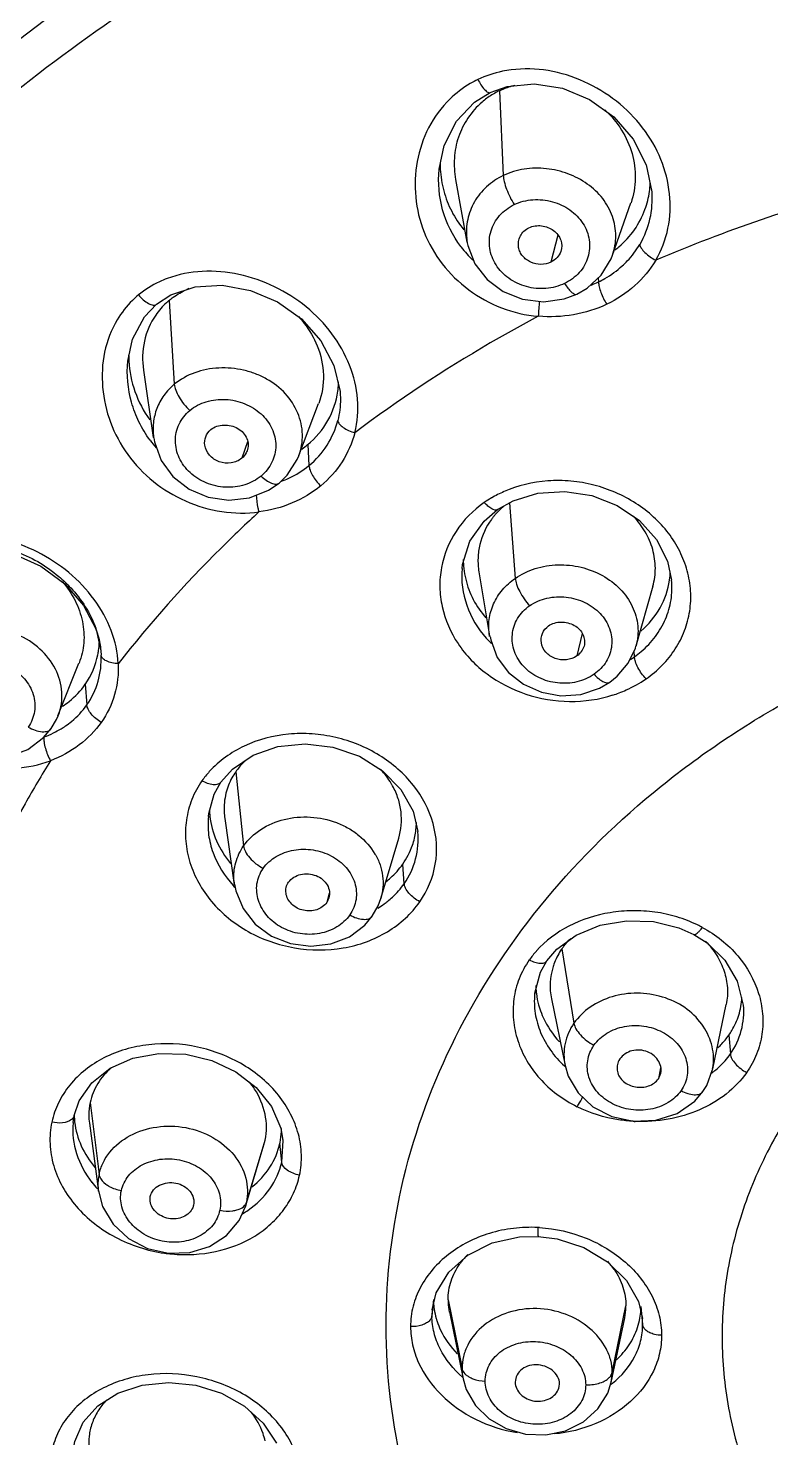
# Model space of a CAD drawing. Extents: x 0 to 1239, y 0 to 509.
# Drawn here: x 88.1 to 102.96, y 230.72 to 258.9 of the extents above; entities that cross this region are included whole.
import ezdxf

# ---------------------------------------------------------------- set-up
doc = ezdxf.new("R2010")
doc.units = 0
doc.header["$LTSCALE"] = 10
doc.header["$MEASUREMENT"] = 0
doc.layers.get('0').update_dxf_attribs({"linetype": 'CONTINUOUS'})

msp = doc.modelspace()

# ---------------------------------------------------------------- linework, layer by layer
at = {"color": 7, "linetype": 'Continuous'}
for p, q in [((97.341, 257.61), (97.681, 257.731)), ((97.341, 257.61), (97.341, 257.61)), ((96.319, 256.075), (96.32, 256.077)), ((96.649, 255.872), (96.876, 254.617)), ((99.788, 254.36), (100.157, 255.408)), ((96.88, 254.618), (96.882, 254.604)), ((96.882, 254.604), (96.893, 254.552)), ((90.664, 253.377), (90.951, 253.564)), ((90.664, 253.377), (90.664, 253.377)), ((99.073, 253.58), (99.073, 253.58)), ((90.088, 252.242), (90.088, 252.242)), ((90.404, 252.06), (90.599, 250.715)), ((93.51, 250.352), (93.907, 251.395)), ((90.607, 250.716), (90.608, 250.71)), ((90.608, 250.71), (90.622, 250.63)), ((93.511, 250.35), (93.511, 250.351)), ((93.116, 249.804), (93.117, 249.804)), ((97.488, 249.273), (97.798, 249.446)), ((97.488, 249.273), (97.488, 249.272)), ((96.778, 248.094), (96.778, 248.094)), ((97.115, 248.03), (97.328, 246.75)), ((100.595, 247.74), (100.257, 246.545)), ((100.971, 247.864), (100.971, 247.865)), ((89.205, 247.355), (89.455, 246.877)), ((89.455, 246.877), (89.552, 246.45)), ((97.33, 246.735), (97.328, 246.75)), ((97.338, 246.737), (97.351, 246.668)), ((89.551, 246.456), (89.552, 246.45)), ((89.552, 246.45), (89.557, 246.363)), ((88.693, 245.147), (89.113, 246.205)), ((99.525, 245.701), (99.732, 245.821)), ((99.732, 245.821), (99.732, 245.821)), ((88.558, 244.895), (88.558, 244.896)), ((91.952, 243.822), (92.184, 244.083)), ((91.952, 243.822), (91.952, 243.822)), ((91.7, 243.139), (91.7, 243.136)), ((92.03, 243.099), (92.221, 241.774)), ((95.152, 241.499), (95.511, 242.703)), ((95.895, 242.834), (95.894, 242.839)), ((94.113, 241.51), (94.069, 241.417)), ((94.981, 241.144), (94.981, 241.144)), ((101.414, 240.781), (101.414, 240.781)), ((98.476, 240.254), (98.676, 240.487)), ((98.476, 240.254), (98.476, 240.254)), ((98.231, 239.607), (98.23, 239.589)), ((98.565, 239.49), (98.838, 238.162)), ((101.794, 238.096), (102.064, 239.381)), ((100.705, 237.894), (100.754, 238.006)), ((101.788, 238.079), (101.792, 238.096)), ((101.598, 237.638), (101.598, 237.638)), ((89.016, 237.159), (89.119, 237.454)), ((92.966, 237.338), (93.15, 236.91)), ((88.994, 237.017), (88.994, 237.011)), ((89.016, 237.159), (89.016, 237.159)), ((89.321, 237.006), (89.502, 235.638)), ((93.15, 236.91), (93.194, 236.661)), ((92.442, 235.343), (92.814, 236.576)), ((92.814, 236.576), (92.838, 236.67)), ((93.196, 236.661), (93.195, 236.672)), ((90.536, 235.448), (90.539, 235.543)), ((91.405, 235.37), (91.399, 235.347)), ((100.066, 233.862), (100.305, 233.442)), ((96.18, 233.275), (96.263, 233.618)), ((100.305, 233.442), (100.385, 233.101)), ((96.181, 233.28), (96.18, 233.275)), ((96.524, 233.232), (96.798, 231.897)), ((99.76, 231.822), (100.032, 233.112)), ((100.386, 233.102), (100.385, 233.106)), ((96.798, 231.898), (96.798, 231.897)), ((98.722, 231.74), (98.728, 231.795)), ((92.801, 231.009), (93.064, 230.611))]:
    msp.add_line(p, q, dxfattribs=at)
at = {"color": 9, "linetype": 'Continuous'}
for p, q in [((97.527, 257.648), (97.602, 255.951)), ((98.697, 254.761), (98.556, 254.221)), ((99.503, 253.906), (99.506, 253.825)), ((90.916, 253.456), (91.021, 251.778)), ((92.484, 250.626), (92.371, 250.299)), ((93.689, 250.572), (93.715, 250.153)), ((97.726, 249.406), (97.841, 247.899)), ((99.178, 246.795), (99.074, 246.347)), ((100.226, 246.33), (100.219, 246.449)), ((89.239, 245.78), (89.271, 245.367)), ((92.25, 244.033), (92.407, 242.548)), ((95.62, 241.794), (95.59, 242.183)), ((94.12, 241.596), (94.069, 241.417)), ((98.775, 240.494), (99.016, 239.005)), ((102.116, 238.767), (102.146, 238.39)), ((100.749, 238.116), (100.705, 237.894)), ((89.337, 237.42), (89.515, 235.983)), ((92.463, 235.423), (92.838, 236.67)), ((93.169, 236.23), (93.135, 236.61)), ((93.169, 236.23), (93.196, 236.661)), ((92.463, 235.423), (92.442, 235.343)), ((96.205, 233.484), (96.175, 233.153)), ((96.499, 233.474), (96.777, 232.1)), ((99.782, 232.024), (100.057, 233.352)), ((100.357, 233.342), (100.391, 232.979)), ((96.18, 233.275), (96.175, 233.153)), ((100.391, 232.979), (100.386, 233.102))]:
    msp.add_line(p, q, dxfattribs=at)
at = {"color": 7, "linetype": 'Continuous'}
for points in [[(96.32, 256.077), (96.421, 256.554), (96.666, 257.038), (97.029, 257.418), (97.341, 257.61)], [(97.681, 257.731), (98.221, 257.787), (98.784, 257.697), (99.328, 257.471), (99.814, 257.127), (100.203, 256.681), (100.46, 256.168), (100.572, 255.628)], [(96.893, 254.552), (97.033, 254.187), (97.278, 253.874), (97.603, 253.633), (97.987, 253.479), (98.404, 253.429), (98.821, 253.486), (99.073, 253.58)], [(99.073, 253.58), (99.281, 253.701), (99.564, 253.963), (99.761, 254.289), (99.788, 254.36)], [(90.951, 253.564), (91.435, 253.728), (91.98, 253.757), (92.542, 253.654), (93.084, 253.426), (93.567, 253.084), (93.952, 252.648), (94.214, 252.157), (94.337, 251.633)], [(90.088, 252.242), (90.183, 252.679), (90.425, 253.127), (90.664, 253.377)], [(90.622, 250.63), (90.756, 250.258), (90.993, 249.934), (91.318, 249.685), (91.7, 249.525), (92.113, 249.464), (92.525, 249.51), (92.907, 249.66), (93.116, 249.804)], [(93.117, 249.804), (93.279, 249.962), (93.479, 250.274), (93.511, 250.35)], [(97.798, 249.446), (98.294, 249.599), (98.832, 249.638), (99.374, 249.555), (99.883, 249.356), (100.326, 249.058), (100.667, 248.678), (100.887, 248.244), (100.97, 247.863)], [(96.778, 248.094), (96.788, 248.175), (96.935, 248.641), (97.218, 249.043), (97.488, 249.272)], [(85.77, 248.114), (86.179, 248.368), (86.681, 248.502), (87.236, 248.509), (87.805, 248.389), (88.35, 248.144), (88.827, 247.789), (89.205, 247.355)], [(97.351, 246.668), (97.48, 246.319), (97.705, 246.016), (98.009, 245.78), (98.366, 245.622), (98.756, 245.553), (99.151, 245.58), (99.525, 245.701)], [(99.732, 245.821), (99.884, 245.943), (100.102, 246.202), (100.245, 246.505), (100.257, 246.545)], [(85.788, 245.598), (85.809, 245.475), (85.946, 245.105), (86.183, 244.78), (86.505, 244.525), (86.888, 244.363), (87.299, 244.299), (87.709, 244.339), (88.087, 244.48), (88.405, 244.714), (88.558, 244.895)], [(88.558, 244.896), (88.662, 245.074), (88.696, 245.151)], [(92.184, 244.083), (92.598, 244.363), (93.094, 244.538), (93.639, 244.593), (94.195, 244.527), (94.723, 244.345), (95.187, 244.054), (95.553, 243.676), (95.797, 243.245), (95.893, 242.839)], [(91.702, 243.139), (91.709, 243.197), (91.819, 243.585), (91.952, 243.822)], [(92.228, 241.785), (92.253, 241.655), (92.399, 241.297), (92.641, 240.985), (92.964, 240.745), (93.345, 240.596), (93.75, 240.543), (94.153, 240.59), (94.523, 240.735), (94.833, 240.967), (94.981, 241.144)], [(94.981, 241.144), (95.098, 241.351), (95.154, 241.501)], [(98.676, 240.487), (99.064, 240.768), (99.539, 240.963), (100.066, 241.055), (100.605, 241.039), (101.115, 240.914), (101.414, 240.781)], [(101.414, 240.781), (101.681, 240.61), (102.036, 240.265), (102.285, 239.848), (102.405, 239.367)], [(98.235, 239.607), (98.346, 240.025), (98.476, 240.254)], [(89.119, 237.454), (89.372, 237.814), (89.737, 238.106), (90.194, 238.305), (90.71, 238.399), (91.248, 238.385), (91.772, 238.258), (92.252, 238.03), (92.66, 237.719), (92.966, 237.338)], [(98.838, 238.162), (98.902, 237.949), (99.102, 237.613), (99.395, 237.335), (99.772, 237.138), (100.205, 237.046), (100.655, 237.067), (101.079, 237.203), (101.433, 237.446), (101.598, 237.638)], [(101.598, 237.638), (101.672, 237.758), (101.788, 238.079)], [(88.995, 237.017), (89.009, 237.123), (89.016, 237.159)], [(89.502, 235.651), (89.586, 235.341), (89.796, 234.991), (90.105, 234.703), (90.485, 234.501), (90.907, 234.407), (91.33, 234.423), (91.725, 234.543), (92.063, 234.761), (92.316, 235.06), (92.442, 235.343)], [(96.263, 233.618), (96.511, 234.026), (96.896, 234.368), (97.383, 234.612), (97.928, 234.734), (98.301, 234.744)], [(98.301, 234.744), (98.681, 234.695), (99.215, 234.52), (99.69, 234.234), (100.066, 233.862)], [(88.995, 230.449), (89.028, 230.642), (89.195, 231.028), (89.488, 231.356), (89.894, 231.61), (90.379, 231.772), (90.908, 231.825), (91.448, 231.767), (91.964, 231.606), (92.426, 231.349), (92.801, 231.009)], [(96.798, 231.898), (96.863, 231.681), (97.047, 231.362), (97.318, 231.095), (97.658, 230.902), (98.044, 230.79), (98.451, 230.773), (98.848, 230.858), (99.206, 231.036), (99.495, 231.293), (99.694, 231.611), (99.762, 231.83)]]:
    msp.add_lwpolyline(points, dxfattribs=at)
for centre, radius, start, end in [((98.202, 256.237), 1.564, 117.53, 122.0572), ((98.19, 256.259), 1.539, 115.5104, 117.5232), ((98.221, 256.207), 1.6, 122.0711, 130.6766), ((98.491, 256.192), 2.151, 179.5426, 180.1411), ((98.482, 256.192), 2.142, 180.1396, 182.9395), ((98.429, 256.188), 2.089, 182.906, 195.1035), ((98.703, 255.884), 1.841, 352.2396, 357.1503), ((98.672, 255.886), 1.872, 357.1393, 357.9808), ((98.676, 255.974), 1.906, 307.4329, 310.56), ((91.902, 252.232), 1.574, 111.9909, 113.6108), ((91.823, 252.363), 1.42, 132.6073, 138.9294), ((91.8, 252.387), 1.387, 129.5757, 132.5926), ((91.852, 252.337), 1.459, 138.9319, 145.6308), ((92.177, 252.355), 2.07, 179.9112, 180.3775), ((92.198, 252.355), 2.09, 180.3811, 182.9852), ((92.625, 251.877), 1.684, 351.9213, 356.9488), ((92.623, 251.877), 1.686, 356.9491, 358.3563), ((92.593, 251.899), 1.721, 304.7337, 309.5398), ((98.529, 248.227), 1.441, 141.3691, 143.9212), ((98.53, 248.227), 1.442, 139.0352, 141.3697), ((98.446, 248.276), 1.644, 179.9574, 186.2301), ((98.515, 248.284), 1.713, 186.2427, 193.6182), ((99.406, 248.078), 1.538, 352.0269, 358.4305), ((87.583, 246.234), 1.983, 18.7783, 19.7296), ((87.612, 246.244), 1.953, 17.6556, 18.7788), ((87.894, 246.688), 1.628, 351.8606, 357.3349), ((87.877, 246.689), 1.646, 357.3273, 357.7064), ((87.872, 246.689), 1.651, 357.7068, 358.8477), ((87.956, 246.675), 1.565, 325.0873, 348.8665), ((87.918, 246.684), 1.604, 348.805, 351.8521), ((93.866, 242.89), 1.75, 36.9483, 42.8904), ((93.288, 243.298), 1.272, 151.1079, 166.1125), ((93.351, 243.263), 1.344, 145.0511, 151.1167), ((93.28, 243.311), 1.557, 181.1871, 181.8883), ((93.299, 243.311), 1.576, 181.8955, 185.9914), ((94.344, 243.06), 1.523, 351.7716, 356.9509), ((94.34, 243.06), 1.527, 356.9507, 358.3506), ((94.346, 243.06), 1.522, 341.0306, 351.7564), ((94.32, 243.071), 1.549, 325.0482, 340.9687), ((99.858, 239.737), 1.321, 146.9802, 160.1984), ((99.861, 239.735), 1.326, 145.061, 146.9851), ((99.822, 239.749), 1.283, 162.2976, 191.6168), ((99.841, 239.744), 1.303, 160.2241, 162.3383), ((99.762, 239.781), 1.508, 180.8636, 182.7186), ((99.784, 239.782), 1.53, 182.7234, 186.2953), ((99.802, 239.784), 1.548, 186.2901, 186.9416), ((100.921, 239.604), 1.46, 342.5275, 356.5794), ((91.303, 236.819), 1.583, 33.2969, 39.4634), ((90.524, 237.167), 1.213, 167.9632, 179.8208), ((90.497, 237.198), 1.48, 181.482, 186.4967), ((90.542, 237.168), 1.231, 179.8821, 187.5435), ((91.734, 236.906), 1.432, 350.669, 359.7021), ((91.777, 236.9), 1.389, 347.9555, 350.1975), ((91.768, 236.901), 1.398, 350.1956, 350.6299), ((97.874, 233.384), 1.4, 137.1497, 144.397), ((97.922, 233.34), 1.465, 134.8391, 137.1852), ((98.469, 233.149), 1.643, 41.2842, 41.9132), ((98.515, 233.189), 1.582, 34.4785, 41.3071), ((97.568, 233.487), 1.363, 182.7354, 188.3896), ((97.658, 233.474), 1.159, 180.0061, 182.4674), ((97.718, 233.478), 1.22, 182.5295, 191.6453), ((98.936, 233.352), 1.121, 359.198, 359.9997), ((98.891, 233.354), 1.166, 348.0199, 359.1191), ((98.996, 233.349), 1.362, 341.6275, 349.8881), ((99.025, 233.343), 1.333, 349.8984, 356.823)]:
    msp.add_arc(centre, radius, start, end, dxfattribs=at)
at = {"color": 9, "linetype": 'Continuous'}
for centre, radius, start, end in [((113.04, 225.038), 31.738, 104.8113, 112.9737), ((98.572, 255.901), 2.277, 217.0127, 217.3857), ((98.596, 255.921), 2.308, 217.4051, 225.9541), ((98.07, 254.816), 1.207, 185.7224, 189.4441), ((98.659, 255.605), 1.971, 290.8155, 295.4499), ((104.13, 252.843), 5.834, 174.1284, 177.0959), ((92.393, 252.035), 2.311, 216.4813, 221.3113), ((98.493, 247.574), 2.237, 120.292, 124.6195), ((98.578, 247.424), 2.409, 113.5358, 120.2483), ((98.706, 248.001), 1.941, 221.9214, 222.5293), ((98.715, 248.01), 1.954, 222.5291, 222.9925), ((98.749, 248.042), 2, 223.0032, 226.1508), ((99.194, 247.818), 1.811, 301.8051, 304.7237), ((99.189, 247.825), 1.82, 304.7359, 310.1936), ((99.005, 248.052), 2.609, 287.678, 290.5358), ((87.747, 246.555), 1.945, 296.063, 301.2129), ((87.664, 245.56), 1.11, 338.361, 339.1406), ((87.78, 246.5), 1.881, 301.2192, 304.4077), ((87.725, 246.6), 1.995, 290.1744, 296.0641), ((93.127, 242.759), 1.899, 137.7638, 144.8849), ((93.296, 241.929), 1.086, 183.7608, 187.6831), ((93.845, 243.255), 2.226, 222.2865, 223.4639), ((94.081, 242.958), 1.937, 301.3836, 306.0085), ((94.121, 242.903), 1.87, 306.0195, 308.7721), ((100.208, 238.301), 2.96, 62.2781, 64.325), ((99.699, 239.17), 1.921, 138.2926, 145.0722), ((100.175, 239.636), 2.005, 227.7293, 228.3523), ((100.774, 238.286), 1.035, 349.4033, 353.0805), ((100.678, 239.469), 1.825, 306.7338, 308.4419), ((100.696, 239.447), 1.796, 308.4451, 308.9713), ((100.702, 239.44), 1.787, 308.9716, 309.3462), ((100.369, 240.072), 3.032, 266.8653, 267.6006), ((90.511, 235.77), 1.018, 167.9445, 181.217), ((90.964, 237.064), 2.018, 217.9077, 222.7231), ((90.515, 235.772), 1.022, 181.2854, 186.8174), ((91.48, 236.757), 1.804, 300.1181, 304.3799), ((98.164, 232.137), 2.788, 86.6374, 87.2691), ((91.244, 237.372), 2.993, 261.927, 264.6976), ((98.816, 232.024), 0.966, 348.3772, 359.994), ((98.562, 233.323), 1.95, 307.5193, 308.4807), ((98.571, 233.312), 1.935, 308.4813, 308.923)]:
    msp.add_arc(centre, radius, start, end, dxfattribs=at)
for points, start_tangent, end_tangent in [([(73.084, 234.422), (72.925, 237.897), (73.202, 241.367), (73.913, 244.794), (75.05, 248.142), (78.548, 254.458), (83.546, 260.042), (86.542, 262.484), (89.828, 264.655), (97.127, 268.1), (105.128, 270.227), (113.487, 270.953)], (-0.108187, 0.994131), (0.999999, 0.001328)), ([(113.487, 268.538), (106.287, 267.983), (99.335, 266.337), (92.872, 263.657), (89.894, 261.957), (87.119, 260.035), (82.277, 255.597), (78.511, 250.495), (75.952, 244.906), (74.688, 239.022), (74.763, 233.047), (76.174, 227.186), (78.872, 221.641), (82.765, 216.605), (87.717, 212.251), (93.559, 208.728), (100.088, 206.159), (107.079, 204.632)], (-1, 0), (0.990632, -0.136562)), ([(113.487, 268.129), (106.359, 267.58), (99.476, 265.951), (93.076, 263.298), (90.128, 261.615), (87.381, 259.713), (82.585, 255.32), (78.855, 250.27), (76.319, 244.737), (75.066, 238.912), (75.137, 232.996), (76.53, 227.193), (79.198, 221.703), (83.048, 216.715), (87.948, 212.401), (93.729, 208.91), (100.191, 206.363), (107.111, 204.847)], (-1, 0), (0.990541, -0.137215)), ([(72.999, 234.31), (72.858, 239.364), (73.641, 244.385), (75.322, 249.247), (77.868, 253.836), (81.228, 258.079), (85.295, 261.832), (90.029, 265.059), (95.266, 267.65)], (-0.118024, 0.993011), (0.924076, 0.38221)), ([(113.487, 267.018), (106.381, 266.455), (99.533, 264.786), (93.194, 262.073), (87.594, 258.413), (82.938, 253.941), (79.395, 248.819), (78.083, 246.072), (77.094, 243.235), (76.438, 240.332), (76.119, 237.39)], (-1, 0), (-0.050045, -0.998747)), ([(76.628, 237.817), (77.036, 240.658), (77.764, 243.455), (78.805, 246.184), (80.151, 248.82), (83.706, 253.722), (88.305, 257.992), (93.785, 261.478), (99.956, 264.059), (106.601, 265.645), (113.487, 266.18)], (0.086035, 0.996292), (1, 0)), ([(97.094, 257.869), (96.942, 257.79), (96.536, 257.48)], (-0.905141, -0.425111), (-0.712302, -0.701873)), ([(97.758, 258.063), (97.586, 258.035), (97.094, 257.869)], (-0.99239, -0.123131), (-0.900041, -0.435805)), ([(97.094, 257.869), (97.156, 257.764), (97.227, 257.673), (97.261, 257.639), (97.293, 257.617), (97.341, 257.61)], (0.46841, -0.883511), (0.902703, 0.430264)), ([(100.652, 254.259), (100.898, 254.897), (100.929, 255.587), (100.755, 256.274), (100.391, 256.907), (99.866, 257.437), (99.221, 257.828), (98.502, 258.049), (97.76, 258.064)], (0.510989, 0.859587), (-0.99142, -0.130717)), ([(96.534, 257.479), (96.109, 256.908), (95.881, 256.234), (95.85, 255.521), (96.018, 254.82), (96.381, 254.186), (96.912, 253.669), (97.569, 253.307), (98.303, 253.138)], (-0.718581, -0.695443), (0.996619, -0.082163)), ([(96.754, 254.531), (96.389, 255.267), (96.319, 256.075)], (-0.601992, 0.798502), (0.093043, 0.995662)), ([(97.602, 255.951), (97.267, 255.726), (97.025, 255.423), (96.89, 255.07), (96.87, 254.695)], (-0.902618, -0.430442), (0.099714, -0.995016)), ([(99.789, 254.361), (99.853, 254.746), (99.785, 255.134), (99.591, 255.491), (99.284, 255.782), (98.897, 255.986), (98.464, 256.089), (98.018, 256.079), (97.602, 255.951)], (0.330194, 0.943913), (-0.902349, -0.431005)), ([(97.602, 255.951), (97.62, 255.831), (97.669, 255.677), (97.821, 255.371)], (0.043799, -0.99904), (0.538137, -0.842857)), ([(100.572, 255.627), (100.531, 255.08), (100.332, 254.575)], (0.066232, -0.997804), (-0.508229, -0.861222)), ([(98.828, 253.794), (98.456, 253.695), (98.064, 253.731), (97.713, 253.897), (97.457, 254.166), (97.332, 254.498), (97.357, 254.843), (97.528, 255.15), (97.821, 255.371)], (-0.902531, -0.430625), (0.902541, 0.430603)), ([(97.821, 255.371), (98.195, 255.468), (98.586, 255.429), (98.937, 255.264), (99.195, 254.996), (99.322, 254.664), (99.297, 254.32), (99.124, 254.014), (98.828, 253.794)], (0.902541, 0.430603), (-0.902531, -0.430625)), ([(99.983, 254.146), (100.083, 254.244), (100.332, 254.575)], (0.73797, 0.674834), (0.506947, 0.861977)), ([(100.332, 254.575), (100.364, 254.5), (100.436, 254.413), (100.652, 254.259)], (0.179788, -0.983705), (0.889285, -0.457353)), ([(100.652, 254.259), (100.234, 253.751), (99.672, 253.377)], (-0.514936, -0.857229), (-0.901925, -0.431892)), ([(94.633, 250.811), (94.687, 251.482), (94.527, 252.158), (94.174, 252.788), (93.66, 253.325), (93.023, 253.729), (92.314, 253.972), (91.58, 254.036), (90.879, 253.893)], (0.2504, 0.968142), (-0.936445, -0.350814)), ([(99.506, 253.825), (99.635, 253.893), (99.983, 254.146)], (0.90225, 0.431214), (0.73797, 0.674834)), ([(90.877, 253.892), (90.723, 253.828), (90.304, 253.564)], (-0.939236, -0.343271), (-0.766963, -0.641692)), ([(98.828, 253.794), (98.896, 253.699), (98.965, 253.623), (98.998, 253.598), (99.027, 253.582), (99.073, 253.58)], (0.538168, -0.842838), (0.902579, 0.430525)), ([(99.506, 253.825), (99.521, 253.73), (99.557, 253.615), (99.672, 253.377)], (0.043596, -0.999049), (0.524722, -0.851274)), ([(90.304, 253.564), (90.181, 253.454), (89.88, 253.067)], (-0.774928, -0.63205), (-0.506136, -0.862453)), ([(90.304, 253.564), (90.397, 253.47), (90.503, 253.395), (90.554, 253.372), (90.6, 253.361), (90.664, 253.377)], (0.656823, -0.754045), (0.769979, 0.638069)), ([(99.672, 253.377), (99.01, 253.169), (98.303, 253.138)], (-0.904215, -0.427078), (-0.99684, 0.079432)), ([(89.878, 253.066), (89.626, 252.421), (89.587, 251.719), (89.744, 251.019), (90.089, 250.374), (90.603, 249.835), (91.246, 249.446), (91.97, 249.234), (92.715, 249.227)], (-0.514134, -0.85771), (0.9909, 0.134603)), ([(98.303, 253.138), (97.343, 252.604), (94.633, 250.811)], (-0.882882, -0.469595), (-0.800005, -0.599993)), ([(90.535, 250.661), (90.314, 251.026), (90.165, 251.42), (90.088, 252.242)], (-0.594597, 0.804024), (0.094237, 0.99555)), ([(93.511, 250.351), (93.584, 250.776), (93.49, 251.204), (93.244, 251.588), (92.868, 251.884), (92.644, 251.988), (92.406, 252.06), (91.91, 252.104), (91.43, 252.009), (91.021, 251.778)], (0.353602, 0.935396), (-0.770599, -0.63732)), ([(91.021, 251.778), (90.812, 251.556), (90.671, 251.294), (90.603, 251.01), (90.607, 250.716)], (-0.770961, -0.636882), (0.137033, -0.990566)), ([(91.021, 251.778), (91.048, 251.664), (91.116, 251.522), (91.332, 251.256)], (0.0626, -0.998039), (0.735277, -0.677767)), ([(91.332, 251.256), (91.661, 251.43), (92.046, 251.475), (92.43, 251.39), (92.756, 251.185), (92.974, 250.892), (93.051, 250.552), (92.974, 250.22), (92.756, 249.944)], (0.770857, 0.637008), (-0.770841, -0.637028)), ([(94.337, 251.633), (94.344, 251.486), (94.291, 251.055)], (0.083379, -0.996518), (-0.249591, -0.968351)), ([(92.756, 249.944), (92.429, 249.769), (92.044, 249.721), (91.66, 249.806), (91.336, 250.012), (91.12, 250.307), (91.043, 250.646), (91.116, 250.98), (91.332, 251.256)], (-0.770841, -0.637028), (0.770858, 0.637008)), ([(93.715, 250.153), (94.077, 250.561), (94.291, 251.055)], (0.770462, 0.637486), (0.248758, 0.968566)), ([(94.633, 250.811), (94.379, 250.23), (93.95, 249.748)], (-0.254575, -0.967053), (-0.769701, -0.638405)), ([(94.291, 251.055), (94.322, 250.988), (94.398, 250.916), (94.509, 250.854), (94.633, 250.811)], (0.148427, -0.988923), (0.967773, -0.251826)), ([(93.162, 249.839), (93.312, 249.901), (93.715, 250.153)], (0.937657, 0.347563), (0.771194, 0.6366)), ([(93.715, 250.153), (93.736, 250.062), (93.786, 249.956), (93.95, 249.748)], (0.0623, -0.998057), (0.720858, -0.693083)), ([(93.95, 249.748), (93.379, 249.406), (92.715, 249.227)], (-0.77346, -0.633845), (-0.9905, -0.137514)), ([(92.756, 249.944), (92.859, 249.861), (92.964, 249.803), (93.012, 249.788), (93.054, 249.783), (93.116, 249.804)], (0.735302, -0.67774), (0.770466, 0.637481)), ([(100.458, 245.888), (101.044, 246.489), (101.229, 246.853), (101.332, 247.243), (101.35, 247.647), (101.282, 248.05), (101.133, 248.439), (100.907, 248.802), (100.611, 249.125), (100.255, 249.398), (99.851, 249.613), (99.414, 249.763), (98.957, 249.842), (98.494, 249.846), (97.617, 249.633)], (0.821527, 0.57017), (-0.916679, -0.399625)), ([(92.715, 249.227), (92.699, 249.304), (92.668, 249.569)], (-0.235711, 0.971823), (-0.037867, 0.999283)), ([(97.222, 249.414), (96.657, 248.837), (96.365, 248.113), (96.334, 247.724), (96.381, 247.333), (96.697, 246.594), (97.279, 245.987), (98.054, 245.585), (98.93, 245.438), (99.797, 245.567)], (-0.822602, -0.568617), (0.952748, 0.30376)), ([(97.488, 249.272), (97.372, 249.288), (97.296, 249.343), (97.223, 249.415)], (-0.822429, -0.568867), (-0.668551, 0.743666)), ([(92.715, 249.227), (91.955, 248.505), (89.899, 246.193)], (-0.739488, -0.673169), (-0.614585, -0.78885)), ([(89.899, 246.194), (89.758, 246.855), (89.416, 247.476), (88.909, 248.013), (88.279, 248.426), (87.575, 248.684), (86.849, 248.771), (86.151, 248.678), (85.539, 248.393)], (-0.041961, 0.999119), (-0.821846, -0.56971)), ([(113.487, 217.897), (109.931, 218.187), (106.512, 219.044), (103.36, 220.436), (101.924, 221.316), (100.598, 222.309), (98.331, 224.592), (96.647, 227.196), (95.609, 230.022), (95.259, 232.96), (95.609, 235.899), (96.647, 238.725), (98.331, 241.329), (100.598, 243.611), (101.924, 244.604), (103.36, 245.485), (106.512, 246.877), (109.931, 247.734), (113.487, 248.023)], (-1, 0), (1, 0)), ([(96.778, 248.094), (96.873, 247.361), (97.262, 246.704)], (-0.091462, -0.995809), (0.668105, -0.744067)), ([(97.841, 247.899), (98.241, 248.093), (98.695, 248.169), (99.158, 248.121), (99.587, 247.954), (99.941, 247.685), (100.183, 247.338), (100.293, 246.946), (100.258, 246.548)], (0.821749, 0.56985), (-0.27228, -0.962218)), ([(97.328, 246.75), (97.321, 247.074), (97.409, 247.386), (97.585, 247.668), (97.841, 247.899)], (-0.163767, 0.986499), (0.821829, 0.569734)), ([(97.841, 247.899), (97.867, 247.781), (97.932, 247.633), (98.131, 247.353)], (0.076097, -0.9971), (0.683966, -0.729514)), ([(100.363, 246.435), (100.646, 246.736), (100.848, 247.086), (100.959, 247.467), (100.97, 247.864)], (0.763832, 0.645416), (-0.095458, 0.995434)), ([(98.131, 247.353), (98.475, 247.502), (98.862, 247.522), (99.236, 247.415), (99.54, 247.195), (99.727, 246.893), (99.77, 246.557), (99.662, 246.236), (99.418, 245.981)], (0.821772, 0.569817), (-0.821784, -0.569799)), ([(84.83, 247.379), (84.77, 246.7), (84.921, 246.01), (85.257, 245.364), (85.755, 244.811), (86.384, 244.397), (87.097, 244.155), (87.837, 244.103), (88.543, 244.253)], (-0.253262, -0.967398), (0.9355, 0.353325)), ([(99.418, 245.981), (99.075, 245.83), (98.688, 245.807), (98.315, 245.914), (98.012, 246.136), (97.827, 246.438), (97.784, 246.774), (97.889, 247.096), (98.131, 247.353)], (-0.821784, -0.569799), (0.821772, 0.569817)), ([(88.701, 245.165), (88.771, 245.625), (88.642, 246.085), (88.333, 246.485), (87.884, 246.771), (87.354, 246.901), (86.814, 246.867), (86.331, 246.675), (85.972, 246.341)], (0.356073, 0.934458), (-0.572457, -0.819934)), ([(89.271, 245.367), (89.496, 245.84), (89.557, 246.363)], (0.572306, 0.82004), (-0.040174, 0.999193)), ([(89.899, 246.194), (89.773, 246.209), (89.661, 246.247), (89.586, 246.302), (89.557, 246.363)], (-0.999225, 0.039358), (-0.102699, 0.994712)), ([(100.458, 245.888), (100.297, 246.115), (100.245, 246.235), (100.226, 246.33)], (-0.683634, 0.729825), (-0.056397, 0.998408)), ([(86.353, 245.894), (86.614, 246.132), (86.968, 246.257), (87.359, 246.256), (87.729, 246.128), (88.023, 245.89), (88.197, 245.578), (88.223, 245.239), (88.097, 244.926)], (0.572727, 0.819746), (-0.572704, -0.819762)), ([(89.899, 246.193), (89.826, 245.577), (89.559, 245.019)], (0.038016, -0.999277), (-0.570888, -0.821028)), ([(99.418, 245.981), (99.507, 245.897), (99.552, 245.863), (99.597, 245.836), (99.732, 245.821)], (0.683959, -0.72952), (0.821669, 0.569965)), ([(99.92, 245.609), (100.062, 245.668), (100.458, 245.888)], (0.936416, 0.350891), (0.826753, 0.562565)), ([(88.843, 244.948), (88.965, 245.04), (89.271, 245.367)], (0.824949, 0.565208), (0.573072, 0.819505)), ([(89.559, 245.02), (89.358, 245.188), (89.297, 245.281), (89.271, 245.367)], (-0.862239, 0.506501), (-0.077386, 0.997001)), ([(88.097, 244.926), (88.237, 244.864), (88.376, 244.833), (88.438, 244.834), (88.489, 244.845), (88.558, 244.895)], (0.874377, -0.485247), (0.573672, 0.819085)), ([(89.559, 245.019), (89.118, 244.568), (88.543, 244.253)], (-0.576114, -0.817369), (-0.933788, -0.357825)), ([(88.413, 244.727), (88.415, 244.628), (88.441, 244.502), (88.543, 244.253)], (-0.096222, -0.99536), (0.492665, -0.870219)), ([(95.933, 241.432), (96.243, 242.185), (96.198, 242.999), (95.805, 243.759), (95.495, 244.085), (95.124, 244.36), (94.249, 244.717), (93.777, 244.788), (93.304, 244.784), (92.421, 244.546), (91.721, 244.036)], (0.572583, 0.819847), (-0.671616, -0.740899)), ([(88.543, 244.253), (88.035, 243.393), (86.772, 240.721)], (-0.528644, -0.848844), (-0.361658, -0.932311)), ([(91.574, 243.852), (91.372, 243.476), (91.263, 243.067), (91.25, 242.643), (91.333, 242.219), (91.508, 241.812), (91.768, 241.437), (92.5, 240.837), (93.425, 240.513), (94.402, 240.51), (94.863, 240.634), (95.283, 240.835), (95.644, 241.104), (95.933, 241.432)], (-0.572889, -0.819633), (0.582759, 0.812645)), ([(91.952, 243.822), (91.894, 243.781), (91.799, 243.773), (91.685, 243.8), (91.574, 243.852)], (-0.571352, -0.820705), (-0.868134, 0.49633)), ([(91.702, 243.136), (91.708, 242.773), (91.795, 242.414), (92.199, 241.757)], (-0.094978, -0.995479), (0.672828, -0.739799)), ([(92.407, 242.548), (92.752, 242.878), (93.218, 243.078), (93.744, 243.126), (94.264, 243.015), (94.502, 242.904), (94.713, 242.759), (95.035, 242.388), (95.136, 242.174), (95.189, 241.95), (95.153, 241.501)], (0.572701, 0.819764), (-0.282619, -0.959232)), ([(95.62, 241.794), (95.849, 242.291), (95.894, 242.834)], (0.57275, 0.81973), (-0.088335, 0.996091)), ([(92.212, 241.858), (92.249, 242.217), (92.407, 242.548)], (-0.065384, 0.99786), (0.572793, 0.8197)), ([(92.407, 242.548), (92.442, 242.438), (92.529, 242.312), (92.798, 242.101)], (0.104996, -0.994473), (0.880716, -0.473645)), ([(92.798, 242.101), (93.058, 242.337), (93.409, 242.465), (93.797, 242.469), (94.165, 242.347), (94.458, 242.116), (94.631, 241.811), (94.656, 241.478), (94.531, 241.169)], (0.572727, 0.819746), (-0.572748, -0.819732)), ([(94.531, 241.169), (94.274, 240.93), (93.924, 240.8), (93.536, 240.796), (93.168, 240.92), (92.877, 241.153), (92.705, 241.458), (92.675, 241.791), (92.798, 242.101)], (-0.572748, -0.819731), (0.572727, 0.819746)), ([(95.292, 241.446), (95.384, 241.525), (95.62, 241.794)], (0.779572, 0.626313), (0.572751, 0.81973)), ([(95.934, 241.432), (95.716, 241.604), (95.647, 241.706), (95.62, 241.794)], (-0.880443, 0.474152), (-0.077375, 0.997002)), ([(101.49, 240.969), (101.077, 241.13), (100.638, 241.226), (100.189, 241.253), (99.744, 241.215), (98.917, 240.947), (98.264, 240.449)], (-0.901268, 0.433262), (-0.664762, -0.747055)), ([(94.531, 241.169), (94.668, 241.109), (94.803, 241.082), (94.913, 241.094), (94.981, 241.144)], (0.880714, -0.473648), (0.5732, 0.819415)), ([(101.414, 240.781), (101.443, 240.781), (101.483, 240.806), (101.531, 240.854), (101.585, 240.921)], (0.881669, -0.471869), (0.586502, 0.809948)), ([(101.585, 240.921), (102.296, 240.349), (102.711, 239.601), (102.79, 239.194), (102.778, 238.785), (102.672, 238.389), (102.474, 238.021)], (0.880316, -0.474387), (-0.572065, -0.820208)), ([(98.123, 240.271), (97.921, 239.895), (97.815, 239.489), (97.806, 239.071), (97.893, 238.657), (98.333, 237.9), (98.674, 237.587), (99.079, 237.336)], (-0.573758, -0.819025), (0.89206, -0.451916)), ([(98.123, 240.271), (98.236, 240.224), (98.339, 240.204), (98.422, 240.215), (98.476, 240.254)], (0.885856, -0.463961), (0.571596, 0.820536)), ([(98.23, 239.589), (98.242, 239.202), (98.35, 238.822), (98.547, 238.467), (98.826, 238.152)], (-0.092925, -0.995673), (0.739974, -0.672635)), ([(101.802, 238.162), (101.767, 238.59), (101.572, 238.989), (101.234, 239.317), (100.786, 239.529), (100.282, 239.605), (99.781, 239.535), (99.342, 239.326), (99.016, 239.005)], (0.120493, 0.992714), (-0.57263, -0.819814)), ([(102.146, 238.39), (102.364, 238.859), (102.41, 239.367)], (0.572752, 0.819729), (-0.078786, 0.996892)), ([(99.016, 239.005), (98.839, 238.598), (98.838, 238.162)], (-0.573014, -0.819546), (0.201242, -0.979542)), ([(99.016, 239.005), (99.056, 238.895), (99.147, 238.771), (99.417, 238.564)], (0.159806, -0.987148), (0.886988, -0.461792)), ([(99.417, 238.564), (99.675, 238.805), (100.026, 238.939), (100.417, 238.947), (100.786, 238.828), (101.08, 238.6), (101.253, 238.298), (101.282, 237.967), (101.159, 237.657)], (0.572707, 0.81976), (-0.572728, -0.819746)), ([(93.526, 235.965), (93.563, 236.375), (93.503, 236.789), (93.348, 237.19), (93.106, 237.564), (92.396, 238.173), (91.957, 238.387), (91.485, 238.529), (90.509, 238.575), (90.042, 238.481), (89.612, 238.311), (88.931, 237.768), (88.704, 237.416), (88.569, 237.028)], (0.207819, 0.978167), (-0.210287, -0.97764)), ([(101.159, 237.657), (100.899, 237.418), (100.546, 237.287), (100.156, 237.278), (99.786, 237.396), (99.491, 237.622), (99.317, 237.924), (99.291, 238.255), (99.417, 238.564)], (-0.572727, -0.819746), (0.572706, 0.819761)), ([(101.835, 238.057), (101.922, 238.134), (102.146, 238.39)], (0.773329, 0.634005), (0.572771, 0.819715)), ([(102.146, 238.39), (102.175, 238.296), (102.247, 238.195), (102.474, 238.021)], (0.077375, -0.997002), (0.890635, -0.454719)), ([(102.474, 238.021), (102.063, 237.59), (101.525, 237.273), (100.904, 237.088), (100.242, 237.043)], (-0.573293, -0.81935), (-0.999123, 0.041868)), ([(101.159, 237.657), (101.292, 237.602), (101.424, 237.576), (101.531, 237.589), (101.598, 237.638)], (0.886982, -0.461805), (0.575134, 0.818059)), ([(99.079, 237.336), (99.108, 237.38), (99.19, 237.53)], (0.558558, 0.829465), (0.435826, 0.900031)), ([(100.203, 237.045), (99.911, 237.075), (99.079, 237.336)], (-0.998504, 0.054687), (-0.896035, 0.443983)), ([(88.569, 237.028), (88.534, 236.594), (88.608, 236.157), (88.786, 235.735), (89.059, 235.345), (89.841, 234.729), (90.824, 234.408)], (-0.208292, -0.978067), (0.990088, -0.140446)), ([(88.963, 237.077), (88.786, 237.013), (88.568, 237.028)], (-0.778778, -0.6273), (-0.974785, 0.223146)), ([(89.016, 237.159), (89.01, 237.138), (88.963, 237.077)], (-0.209102, -0.977894), (-0.778778, -0.6273)), ([(88.994, 237.011), (89.066, 236.4), (89.371, 235.824)], (-0.088637, -0.996064), (0.613963, -0.789335)), ([(89.515, 235.983), (89.595, 236.215), (89.729, 236.426), (90.135, 236.758), (90.669, 236.93), (91.25, 236.918), (91.793, 236.719), (92.215, 236.366), (92.449, 235.91), (92.463, 235.423)], (0.208664, 0.977987), (-0.208717, -0.977976)), ([(89.961, 235.658), (90.105, 235.953), (90.377, 236.172), (90.733, 236.284), (91.122, 236.272), (91.484, 236.137), (91.765, 235.898), (91.923, 235.592), (91.931, 235.266)], (0.208679, 0.977984), (-0.208706, -0.977978)), ([(92.499, 235.268), (92.933, 235.694), (93.169, 236.23)], (0.82525, 0.564768), (0.208709, 0.977978)), ([(93.526, 235.965), (93.396, 236.005), (93.279, 236.07), (93.169, 236.23)], (-0.980631, 0.195865), (-0.090073, 0.995935)), ([(89.515, 235.983), (89.528, 235.936), (89.651, 235.789)], (0.123197, -0.992382), (0.803353, -0.595503)), ([(90.968, 234.392), (91.848, 234.442), (92.631, 234.75), (92.952, 234.993), (93.214, 235.282), (93.407, 235.61), (93.526, 235.965)], (0.995721, -0.092415), (0.22107, 0.975258)), ([(90.539, 211.708), (87.43, 213.99), (84.651, 216.547), (82.237, 219.345), (80.219, 222.35), (78.622, 225.523), (77.467, 228.824), (76.768, 232.212), (76.534, 235.643)], (-0.83663, 0.547769), (0, 1)), ([(89.651, 235.789), (89.72, 235.744), (89.961, 235.658)], (0.803353, -0.595503), (0.980753, -0.195252)), ([(91.931, 235.266), (91.79, 234.969), (91.52, 234.748), (91.164, 234.636), (90.775, 234.65), (90.413, 234.788), (90.132, 235.027), (89.972, 235.332), (89.946, 235.495), (89.961, 235.658)], (-0.208706, -0.977978), (0.20868, 0.977984)), ([(92.273, 235.271), (92.32, 235.288), (92.425, 235.358)], (0.962334, 0.271871), (0.666516, 0.745491)), ([(92.425, 235.358), (92.438, 235.373), (92.463, 235.423)], (0.666516, 0.745491), (0.288111, 0.957597)), ([(91.931, 235.266), (92.192, 235.255), (92.273, 235.271)], (0.980753, -0.195253), (0.962334, 0.271871)), ([(98.297, 234.922), (97.804, 234.904), (97.329, 234.804), (96.892, 234.627), (96.507, 234.383), (95.948, 233.731), (95.798, 233.346), (95.747, 232.94)], (-0.99917, 0.040745), (0.001183, -0.999999)), ([(98.297, 234.922), (98.296, 234.848), (98.296, 234.817), (98.296, 234.791), (98.297, 234.771), (98.298, 234.756), (98.3, 234.747), (98.301, 234.744)], (-0.022575, -0.999745), (0.99839, -0.056718)), ([(98.328, 234.92), (99.26, 234.708), (100.046, 234.226), (100.349, 233.907), (100.578, 233.549), (100.721, 233.164), (100.77, 232.766)], (0.998279, -0.058648), (-0.00035, -1)), ([(96.175, 233.153), (96.135, 233.067), (96.068, 233.012), (95.976, 232.97), (95.747, 232.94)], (-0.092663, -0.995697), (-0.999185, 0.040365)), ([(96.788, 231.926), (96.339, 232.496), (96.217, 232.819), (96.175, 233.153)], (-0.749099, 0.662458), (-0.000028, 1)), ([(99.782, 232.024), (99.752, 232.266), (99.662, 232.499), (99.33, 232.905), (98.845, 233.187), (98.274, 233.3), (97.701, 233.219), (97.215, 232.964), (96.891, 232.571), (96.806, 232.341), (96.777, 232.1)], (-0.000008, 1), (0.000054, -1)), ([(95.747, 232.94), (95.788, 232.574), (95.908, 232.217), (96.364, 231.575), (97.047, 231.09), (97.88, 230.821)], (-0.001337, -0.999999), (0.987104, -0.160081)), ([(99.787, 231.806), (100.231, 232.338), (100.35, 232.651), (100.391, 232.979)], (0.77799, 0.628277), (0.000055, 1)), ([(100.77, 232.766), (100.628, 232.785), (100.535, 232.818), (100.461, 232.863), (100.412, 232.919), (100.391, 232.979)], (-0.999581, 0.028959), (-0.092663, 0.995698)), ([(97.24, 231.851), (97.317, 232.166), (97.535, 232.426), (97.86, 232.593), (98.244, 232.641), (98.627, 232.562), (98.952, 232.371), (99.173, 232.095), (99.252, 231.776)], (-0.000028, 1), (0, -1)), ([(100.77, 232.766), (100.728, 232.401), (100.606, 232.051), (100.145, 231.441), (99.456, 231.003), (98.618, 230.794)], (-0.00751, -0.999972), (-0.995844, -0.091079)), ([(93.526, 230.148), (93.392, 230.544), (93.169, 230.917), (92.863, 231.251), (92.489, 231.535), (91.591, 231.909), (90.614, 231.99), (90.142, 231.913), (89.705, 231.762), (89.318, 231.543), (88.996, 231.263), (88.753, 230.932), (88.597, 230.563), (88.534, 230.169), (88.569, 229.766)], (-0.214794, 0.976659), (0.204982, -0.978766)), ([(96.777, 232.1), (96.798, 231.898)], (-0.000077, -1), (0.200312, -0.979732)), ([(96.777, 232.1), (96.786, 232.07), (96.856, 231.978)], (0.19854, -0.980093), (0.758576, -0.651584)), ([(96.856, 231.978), (96.871, 231.965), (96.925, 231.931)], (0.758576, -0.651584), (0.876913, -0.480649)), ([(96.925, 231.931), (96.996, 231.898), (97.24, 231.851)], (0.876913, -0.480649), (0.99929, -0.037674)), ([(99.723, 231.92), (99.745, 231.945), (99.782, 232.024)], (0.702541, 0.711644), (0.202768, 0.979227)), ([(99.252, 231.776), (99.173, 231.462), (98.953, 231.203), (98.627, 231.036), (98.244, 230.987), (97.86, 231.063), (97.535, 231.254), (97.317, 231.531), (97.24, 231.851)], (0, -1), (-0.000028, 1)), ([(99.252, 231.776), (99.339, 231.777), (99.6, 231.838)], (0.99929, -0.037686), (0.91054, 0.413421)), ([(99.6, 231.838), (99.636, 231.856), (99.723, 231.92)], (0.91054, 0.413421), (0.702541, 0.711644))]:
    msp.add_spline(points, degree=3, dxfattribs=dict(at, start_tangent=start_tangent, end_tangent=end_tangent))
at = {"color": 7, "linetype": 'Continuous'}
for points, start_tangent, end_tangent in [([(75.787, 236.269), (76.512, 242.347), (78.657, 248.191), (82.141, 253.577), (86.83, 258.298), (92.543, 262.172), (99.06, 265.051), (106.132, 266.824), (113.487, 267.423)], (0.000029, 1), (1, 0)), ([(97.527, 257.648), (97.601, 257.681), (97.835, 257.758)], (0.902521, 0.430646), (0.969738, 0.244148)), ([(97.178, 257.42), (96.894, 257.1), (96.706, 256.719), (96.624, 256.301), (96.649, 255.872)], (-0.758497, -0.651677), (0.178239, -0.983987)), ([(99.635, 257.266), (99.97, 256.861), (100.179, 256.392), (100.244, 255.894), (100.158, 255.408)], (0.733367, -0.679833), (-0.328993, -0.944332)), ([(96.412, 255.643), (96.57, 255.237), (96.813, 254.869)], (0.261747, -0.965137), (0.633866, -0.773442)), ([(100.437, 255.272), (100.527, 255.635)], (0.34325, 0.939244), (0.135266, 0.990809)), ([(99.915, 254.526), (100.226, 254.868), (100.437, 255.272)], (0.759671, 0.650307), (0.34325, 0.939244)), ([(97.91, 254.515), (97.908, 254.632), (97.944, 254.743), (98.116, 254.909)], (-0.177939, 0.984041), (0.902541, 0.430603)), ([(98.116, 254.909), (98.369, 254.947), (98.609, 254.852), (98.754, 254.661), (98.755, 254.435)], (0.902541, 0.430603), (-0.33175, -0.943367)), ([(98.556, 254.221), (98.355, 254.176), (98.152, 254.22), (98.063, 254.273), (97.991, 254.342), (97.939, 254.424), (97.91, 254.515)], (-0.902532, -0.430622), (-0.177939, 0.984041)), ([(98.755, 254.435), (98.679, 254.311), (98.556, 254.221)], (-0.33175, -0.943367), (-0.902532, -0.430622)), ([(90.916, 253.456), (90.999, 253.519), (91.272, 253.674)], (0.77083, 0.637041), (0.916273, 0.400554)), ([(90.648, 253.161), (90.423, 252.639), (90.404, 252.06)], (-0.564671, -0.825316), (0.143143, -0.989702)), ([(93.505, 253.132), (93.619, 252.997), (93.879, 252.547)], (0.677525, -0.7355), (0.375093, -0.926987)), ([(93.879, 252.547), (94.003, 251.964), (93.909, 251.394)], (0.375093, -0.926987), (-0.353924, -0.935274)), ([(90.111, 252.246), (90.233, 251.633), (90.53, 251.068)], (0.052019, -0.998646), (0.589438, -0.807813)), ([(93.689, 250.572), (94.093, 251.053), (94.292, 251.64)], (0.770835, 0.637035), (0.140571, 0.990071)), ([(91.631, 250.562), (91.649, 250.731), (91.75, 250.872)], (-0.143206, 0.989693), (0.770857, 0.637008)), ([(91.75, 250.872), (92.01, 250.964), (92.156, 250.949), (92.291, 250.895), (92.4, 250.807), (92.471, 250.694), (92.499, 250.569), (92.477, 250.446)], (0.770857, 0.637008), (-0.3551, -0.934828)), ([(92.371, 250.299), (92.16, 250.207), (91.921, 250.231), (91.813, 250.284), (91.724, 250.361), (91.631, 250.562)], (-0.770843, -0.637025), (-0.143206, 0.989693)), ([(92.477, 250.446), (92.458, 250.405), (92.371, 250.299)], (-0.3551, -0.934828), (-0.770843, -0.637025)), ([(97.624, 249.349), (97.575, 249.307), (97.441, 249.172)], (-0.774553, -0.632509), (-0.655601, -0.755107)), ([(100.595, 247.74), (100.645, 248.105), (100.592, 248.475), (100.443, 248.827), (100.207, 249.142)], (0.27225, 0.962227), (-0.692195, 0.72171)), ([(97.365, 249.076), (97.134, 248.576), (97.097, 248.305), (97.115, 248.03)], (-0.588885, -0.808217), (0.163751, -0.986502)), ([(86.843, 248.58), (87.33, 248.561), (87.819, 248.445), (88.709, 247.937)], (0.997914, 0.064556), (0.761884, -0.647713)), ([(88.709, 247.937), (88.948, 247.709), (89.45, 246.903)], (0.761884, -0.647713), (0.337564, -0.941303)), ([(88.78, 247.836), (89.034, 247.454), (89.181, 247.036), (89.21, 246.611), (89.114, 246.205)], (0.646387, -0.76301), (-0.373966, -0.927442)), ([(96.85, 247.88), (97.003, 247.475), (97.255, 247.107)], (0.235064, -0.97198), (0.658304, -0.752752)), ([(100.356, 246.845), (100.74, 247.31), (100.929, 247.864)], (0.758049, 0.652198), (0.139081, 0.990281)), ([(98.364, 246.611), (98.386, 246.799), (98.509, 246.95)], (-0.163651, 0.986518), (0.821772, 0.569817)), ([(98.509, 246.95), (98.761, 247.025), (98.897, 247.008), (99.023, 246.957), (99.126, 246.877), (99.196, 246.775), (99.228, 246.66), (99.218, 246.544)], (0.821772, 0.569817), (-0.272188, -0.962244)), ([(89.472, 246.836), (89.5, 246.741), (89.551, 246.456)], (0.303269, -0.952905), (0.095607, -0.995419)), ([(99.074, 246.347), (98.865, 246.271), (98.638, 246.299), (98.537, 246.351), (98.454, 246.423), (98.364, 246.611)], (-0.821784, -0.569799), (-0.163651, 0.986518)), ([(99.218, 246.544), (99.164, 246.435), (99.074, 246.347)], (-0.272188, -0.962244), (-0.821784, -0.569799)), ([(88.785, 245.344), (88.915, 245.438), (89.239, 245.78)], (0.833862, 0.551973), (0.572697, 0.819767)), ([(92.457, 244.267), (92.4, 244.213), (92.25, 244.033)], (-0.741295, -0.671179), (-0.572728, -0.819746)), ([(95.389, 243.749), (95.361, 243.798), (95.264, 243.942)], (-0.482182, 0.876071), (-0.600706, 0.79947)), ([(92.054, 243.603), (92.018, 243.227), (92.03, 243.099)], (-0.239624, -0.970866), (0.142574, -0.989784)), ([(95.511, 242.703), (95.557, 243.23), (95.5, 243.494), (95.389, 243.749)], (0.285163, 0.958479), (-0.482182, 0.876071)), ([(91.731, 243.147), (91.864, 242.652), (92.146, 242.199)], (0.104273, -0.994549), (0.637884, -0.770132)), ([(95.254, 241.83), (95.348, 241.911), (95.59, 242.183)], (0.783355, 0.621575), (0.57275, 0.81973)), ([(113.487, 242.242), (110.165, 241.837), (107.126, 240.656), (105.794, 239.804), (104.628, 238.801), (103.651, 237.668), (102.885, 236.429), (102.346, 235.111), (102.045, 233.742), (101.99, 232.351), (102.18, 230.969), (102.613, 229.624), (103.278, 228.346), (104.162, 227.162), (105.246, 226.097)], (-1, 0), (0.76261, -0.646859)), ([(93.256, 241.603), (93.26, 241.72), (93.307, 241.827)], (-0.142433, 0.989804), (0.572727, 0.819746)), ([(93.307, 241.827), (93.548, 241.978), (93.704, 241.99), (93.856, 241.955), (93.987, 241.879), (94.08, 241.769), (94.124, 241.641), (94.113, 241.51)], (0.572727, 0.819746), (-0.285163, -0.958479)), ([(94.069, 241.417), (93.869, 241.273), (93.603, 241.262), (93.37, 241.387), (93.256, 241.603)], (-0.572747, -0.819732), (-0.142433, 0.989804)), ([(98.775, 240.494), (98.815, 240.548), (98.952, 240.702)], (0.572704, 0.819762), (0.715911, 0.698191)), ([(101.647, 240.643), (101.873, 240.361), (102.021, 240.047), (102.086, 239.715), (102.064, 239.381)], (0.708223, -0.705989), (-0.199283, -0.979942)), ([(98.265, 239.596), (98.31, 239.37), (98.332, 239.295)], (0.120854, -0.99267), (0.309013, -0.951058)), ([(98.332, 239.295), (98.401, 239.119), (98.725, 238.635)], (0.309013, -0.951058), (0.680555, -0.732697)), ([(102.116, 238.767), (102.177, 238.862), (102.314, 239.166)], (0.572761, 0.819722), (0.301296, 0.953531)), ([(101.893, 238.51), (101.954, 238.571), (102.116, 238.767)], (0.73159, 0.681745), (0.572764, 0.819721)), ([(100.754, 238.006), (100.753, 238.141), (100.697, 238.269), (100.593, 238.375), (100.454, 238.445), (100.295, 238.469), (100.14, 238.443), (100.009, 238.369), (99.915, 238.263)], (0.206347, 0.978479), (-0.557105, -0.830442)), ([(99.915, 238.263), (99.882, 238.153), (99.885, 238.038)], (-0.399188, -0.916869), (0.205943, -0.978564)), ([(89.761, 238.117), (89.488, 237.798), (89.337, 237.42)], (-0.755129, -0.655576), (-0.20868, -0.977984)), ([(99.885, 238.038), (99.929, 237.931), (100.011, 237.839), (100.12, 237.77), (100.247, 237.732), (100.38, 237.726), (100.508, 237.752), (100.705, 237.894)], (0.205943, -0.978564), (0.572727, 0.819746)), ([(92.838, 236.67), (92.836, 237.188), (92.626, 237.688)], (0.208709, 0.977978), (-0.548531, 0.83613)), ([(89.027, 237.031), (89.159, 236.555), (89.437, 236.117)], (0.11297, -0.993598), (0.646124, -0.763232)), ([(92.573, 235.731), (92.935, 236.13), (93.135, 236.61)], (0.781758, 0.623582), (0.208709, 0.977978)), ([(76.087, 236.112), (76.329, 232.583), (77.05, 229.101), (78.242, 225.711), (79.886, 222.459), (81.961, 219.385), (84.44, 216.528), (87.29, 213.926), (90.473, 211.609)], (0, -1), (0.839046, -0.54406)), ([(90.539, 235.543), (90.604, 235.671), (90.725, 235.766), (90.883, 235.815), (91.053, 235.809), (91.211, 235.749), (91.333, 235.645), (91.401, 235.512), (91.405, 235.37)], (0.20868, 0.977984), (-0.208705, -0.977979)), ([(91.399, 235.347), (91.337, 235.234), (91.232, 235.148), (91.096, 235.1), (90.945, 235.095), (90.797, 235.135), (90.671, 235.214), (90.58, 235.322), (90.536, 235.448)], (-0.288387, -0.957514), (-0.13044, 0.991456)), ([(96.499, 233.474), (96.559, 233.851), (96.736, 234.198)], (-0.000031, 1), (0.581497, 0.813549)), ([(99.82, 234.085), (99.996, 233.729), (100.057, 233.352)], (0.565032, -0.825069), (0, -1)), ([(96.22, 233.288), (96.259, 233.105), (96.278, 233.044)], (0.145598, -0.989344), (0.315142, -0.949045)), ([(96.278, 233.044), (96.348, 232.871), (96.68, 232.395)], (0.315142, -0.949045), (0.693844, -0.720125)), ([(99.869, 232.276), (100.122, 232.577), (100.288, 232.919)], (0.72558, 0.688138), (0.315049, 0.949075)), ([(98.728, 231.795), (98.689, 231.94), (98.586, 232.063), (98.435, 232.146), (98.26, 232.176), (98.088, 232.147), (97.947, 232.064), (97.862, 231.938), (97.84, 231.793)], (0, 1), (0.020592, -0.999788)), ([(97.84, 231.793), (97.887, 231.666), (97.98, 231.556), (98.114, 231.481), (98.27, 231.449), (98.426, 231.465), (98.564, 231.524), (98.667, 231.619), (98.722, 231.74)], (0.208239, -0.978078), (0.206002, 0.978552)), ([(89.662, 231.466), (89.492, 231.249), (89.376, 231.007), (89.317, 230.748), (89.32, 230.48)], (-0.694536, -0.719458), (0.127282, -0.991867)), ([(92.838, 230.653), (92.796, 230.803), (92.56, 231.228)], (-0.208651, 0.97799), (-0.61656, 0.787308))]:
    msp.add_spline(points, degree=3, dxfattribs=dict(at, start_tangent=start_tangent, end_tangent=end_tangent))

doc.saveas('drawing.dxf')
